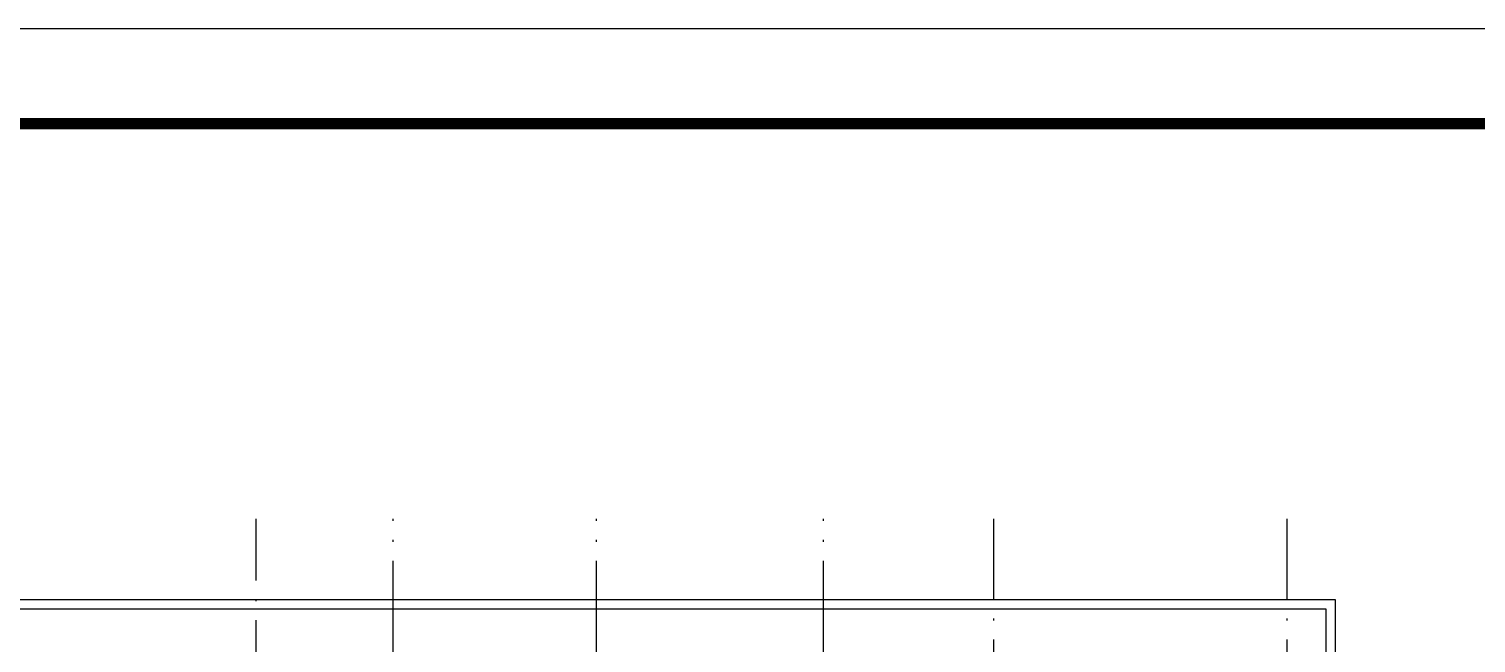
# Model space of a CAD drawing. Extents: x 154268 to 5133249, y -1832900 to 601179.
# Drawn here: x 272291 to 287590, y 530149 to 536638 of the extents above; entities that cross this region are included whole.
import ezdxf

# ---------------------------------------------------------------- set-up
doc = ezdxf.new("R2010")
doc.units = 0
doc.header["$LTSCALE"] = 1000
doc.linetypes.add('DOTE', pattern=[2.42, 2, -0.2, 0.02, -0.2])
doc.layers.add('_TSZ_PLOT_MARK', color=1, linetype='Continuous', plot=False)
for name, color, linetype in [('A-ANNO-AXIS', 94, 'Continuous'), ('A-ANNO-DOTE', 15, 'DOTE'), ('A-ANNO-TITLE', 3, 'Continuous'), ('a-pm-6#-wd$0$A-ROOF-建筑屋顶', 4, 'Continuous')]:
    doc.layers.add(name, color=color, linetype=linetype)

# ---------------------------------------------------------------- blocks, each defined once
blk = doc.blocks.new('T4zw1')
at = {"layer": 'A-ANNO-DOTE'}
for p, q in [((1561857, -2344316), (1561857, -2338823)), ((1563307, -2343687), (1563307, -2338823)), ((1565457, -2343687), (1565457, -2338823)), ((1567857, -2343687), (1567857, -2338823)), ((1569657, -2354199), (1569657, -2338823)), ((1572757, -2354199), (1572757, -2338823))]:
    blk.add_line(p, q, dxfattribs=at)

msp = doc.modelspace()

# ---------------------------------------------------------------- linework, layer by layer
at = {"layer": '_TSZ_PLOT_MARK'}
msp.add_lwpolyline([(261103.6, 477238.3), (345203.6, 477238.3), (345203.6, 536638.3), (261103.6, 536638.3)], close=True, dxfattribs=at)
at = {"layer": 'A-ANNO-TITLE'}
msp.add_lwpolyline([(261103.6, 477238.3), (345203.6, 477238.3), (345203.6, 536638.3), (261103.6, 536638.3)], close=True, dxfattribs=at)
at = {"layer": 'A-ANNO-TITLE', "const_width": 120}
msp.add_lwpolyline([(263603.6, 478238.3), (344203.6, 478238.3), (344203.6, 535638.3), (263603.6, 535638.3)], close=True, dxfattribs=at)
at = {"layer": 'a-pm-6#-wd$0$A-ROOF-建筑屋顶'}
for points in [[(296680.8, 530609.3), (314600.8, 530609.3), (314600.8, 517039.3), (268180.8, 517039.3), (268180.8, 530609.3), (286100.8, 530609.3), (286100.8, 527609.3), (296680.8, 527609.3)], [(296780.8, 530509.3), (314500.8, 530509.3), (314500.8, 517139.3), (268280.8, 517139.3), (268280.8, 530509.3), (286000.8, 530509.3), (286000.8, 527509.3), (296780.8, 527509.3)]]:
    msp.add_lwpolyline(points, close=True, dxfattribs=at)

# ---------------------------------------------------------------- block references
at = {"layer": 'A-ANNO-AXIS'}
msp.add_blockref('T4zw1', (-1287165.7, 2870286.2), dxfattribs=at)

doc.saveas('drawing.dxf')
